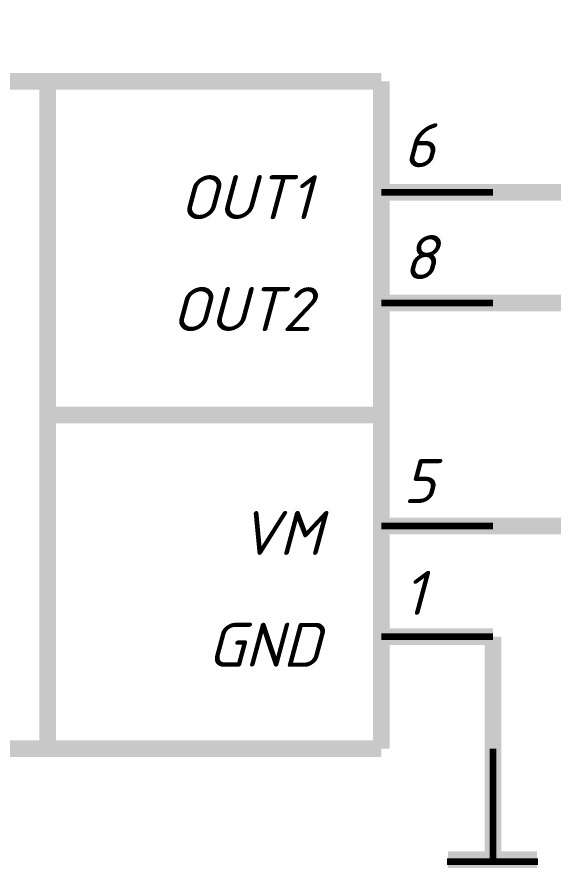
# Model space of a CAD drawing. Header units: inches. Extents: x 0 to 841, y 0 to 594.
# Drawn here: x 731.1 to 755.26, y 527.1 to 565.36 of the extents above; entities that cross this region are included whole.
import ezdxf

# ---------------------------------------------------------------- set-up
doc = ezdxf.new("R2010")
doc.units = ezdxf.units.IN
doc.layers.add('Sheet', color=255, linetype='Continuous')
doc.styles.get("Standard").update_dxf_attribs({"font": 'isocpeui.ttf'})

msp = doc.modelspace()

# ---------------------------------------------------------------- linework, layer by layer
at = {"layer": 'Sheet'}
for points in [[(752.516, 557.481, 0.749, 0.749, 0), (769.988, 557.481, 0.749, 0.749, 0), (769.988, 564.983, 0.749, 0.749, 0), (790.021, 564.983, 0.749, 0.749, 0)], [(707.511, 562.467, 0.749, 0.749, 0), (747.486, 562.467, 0.749, 0.749, 0)], [(732.484, 562.49, 0.749, 0.749, 0), (732.484, 532.484, 0.749, 0.749, 0)], [(747.486, 562.467, 0.749, 0.749, 0), (747.486, 532.462, 0.749, 0.749, 0)], [(747.486, 557.481, 0.749, 0.749, 0), (752.516, 557.481, 0.749, 0.749, 0)], [(747.486, 557.481, 0.3, 0.3, 0), (752.516, 557.481, 0.3, 0.3, 0)], [(747.486, 552.495, 0.749, 0.749, 0), (752.516, 552.495, 0.749, 0.749, 0)], [(790.021, 552.495, 0.749, 0.749, 0), (752.516, 552.495, 0.749, 0.749, 0)], [(747.486, 552.495, 0.3, 0.3, 0), (752.516, 552.495, 0.3, 0.3, 0)], [(747.486, 547.465, 0.749, 0.749, 0), (732.484, 547.465, 0.749, 0.749, 0)], [(747.486, 542.479, 0.749, 0.749, 0), (752.516, 542.479, 0.749, 0.749, 0)], [(747.486, 542.479, 0.3, 0.3, 0), (752.516, 542.479, 0.3, 0.3, 0)], [(752.516, 542.479, 0.749, 0.749, 0), (760.017, 542.479, 0.749, 0.749, 0), (775.019, 542.479, 0.749, 0.749, 0)], [(747.486, 537.493, 0.749, 0.749, 0), (752.516, 537.493, 0.749, 0.749, 0)], [(747.486, 537.493, 0.3, 0.3, 0), (752.516, 537.493, 0.3, 0.3, 0)], [(752.516, 537.493, 0.749, 0.749, 0), (752.516, 537.493, 0.749, 0.749, 0), (752.516, 532.462, 0.749, 0.749, 0)], [(747.486, 532.462, 0.749, 0.749, 0), (707.511, 532.462, 0.749, 0.749, 0)], [(752.516, 532.462, 0.749, 0.749, 0), (752.516, 527.476, 0.749, 0.749, 0)], [(752.516, 532.462, 0.3, 0.3, 0), (752.516, 527.386, 0.3, 0.3, 0)], [(750.495, 527.476, 0.749, 0.749, 0), (754.493, 527.476, 0.749, 0.749, 0)], [(750.45, 527.386, 0.3, 0.3, 0), (754.537, 527.386, 0.3, 0.3, 0)]]:
    msp.add_lwpolyline(points, format="xyseb", dxfattribs=at)

# ---------------------------------------------------------------- texts
for s, height, p in [('6', 1.976, (748.474, 558.604)), ('OUT1', 1.9764, (738.413, 556.269)), ('8', 1.976, (748.474, 553.574)), ('OUT2', 1.9764, (738.053, 551.238)), ('5', 1.976, (748.474, 543.512)), ('VM', 1.9764, (741.108, 541.176)), ('1', 1.976, (748.474, 538.481)), ('GND', 1.9764, (739.67, 536.145))]:
    msp.add_text(s, height=height, dxfattribs=at).set_placement(p)

doc.saveas('drawing.dxf')
